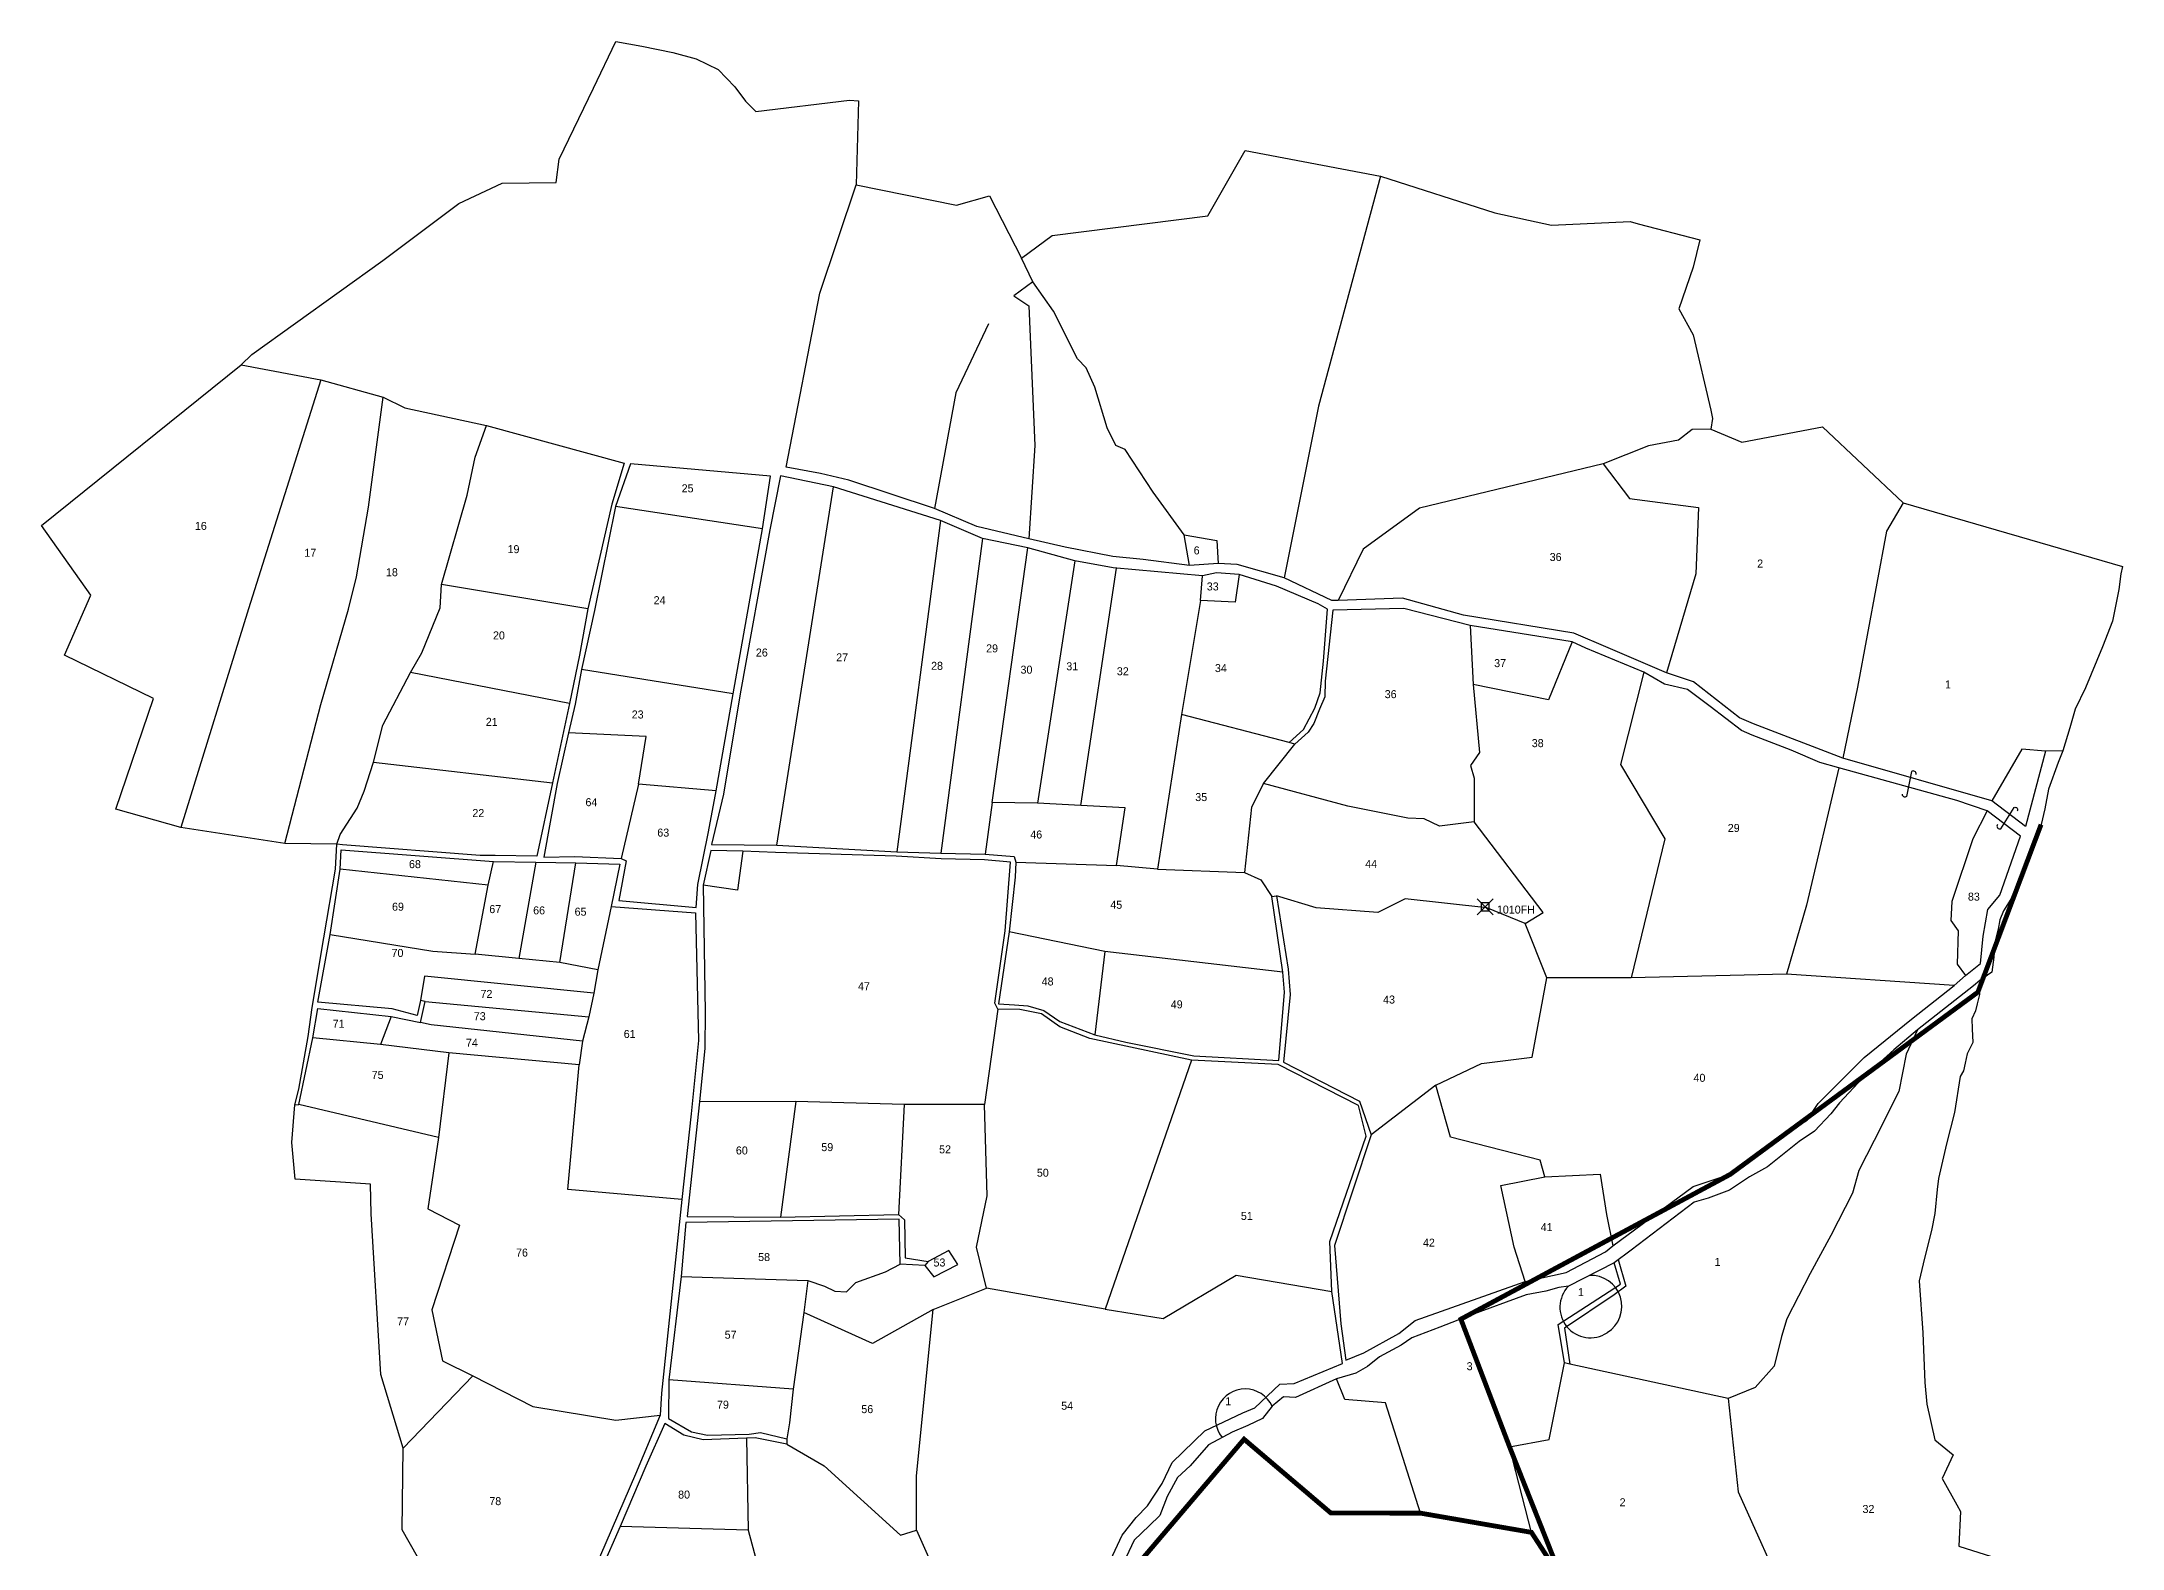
# Model space of a CAD drawing. Header units: inches. Extents: x 149135 to 154865, y 177681 to 183856.
# Drawn here: x 150789 to 152089, y 182915 to 183856 of the extents above; entities that cross this region are included whole.
import ezdxf

# ---------------------------------------------------------------- set-up
doc = ezdxf.new("R2010")
doc.units = ezdxf.units.IN
doc.header["$MEASUREMENT"] = 0
doc.header["$PDMODE"] = 67
doc.header["$PDSIZE"] = 5
for name, color, linetype in [('BORDER-B', 3, 'CONTINUOUS'), ('Layer1', 4, 'CONTINUOUS'), ('LINK', 4, 'CONTINUOUS'), ('NO', 1, 'CONTINUOUS'), ('PARCEL', 6, 'CONTINUOUS'), ('ROAD', 2, 'CONTINUOUS'), ('TRIG-P', 2, 'CONTINUOUS'), ('TRIG-T', 1, 'CONTINUOUS')]:
    doc.layers.add(name, color=color, linetype=linetype)

msp = doc.modelspace()

# ---------------------------------------------------------------- linework, layer by layer
at = {"layer": 'BORDER-B'}
for points in [[(151077.6, 182814.6), (151014.2, 182926.5), (151014.8, 182977.4), (151000.8, 183023.5), (150994.8, 183124), (150994.4, 183142.4), (150947.3, 183145.6), (150945.1, 183168.5), (150947, 183192.1), (150949.6, 183201.9), (150955.3, 183234.7), (150957.8, 183252.8), (150965.2, 183296.4), (150972.5, 183339.3), (150973.3, 183354.8), (150940.9, 183355.2), (150875.9, 183365.3), (150835.2, 183376.8), (150858.8, 183445.8), (150803.1, 183472.9), (150819.6, 183510.4), (150788.8, 183553.9), (150913.6, 183654.4), (150920.2, 183660.8), (151002, 183719.6), (151049.6, 183755.1), (151076.7, 183767.9), (151110.4, 183768.2), (151112.3, 183782.8), (151133.7, 183827.3), (151147.7, 183856.3), (151163.9, 183853.4), (151183.3, 183849.6), (151197.9, 183845.5), (151211.6, 183838.8), (151222.1, 183828), (151228.8, 183819.1), (151235.2, 183812.7), (151293.7, 183819.7), (151299.4, 183819.3), (151297.8, 183766.9), (151360.5, 183754.1), (151381.2, 183759.9), (151401.2, 183721.1), (151420.3, 183735.1), (151517.7, 183747.5), (151540.9, 183788.2), (151625.6, 183772.3), (151697.1, 183749.4), (151732.5, 183741.7), (151781.5, 183744), (151786.6, 183742.4), (151825.1, 183732.5), (151820.9, 183715.3), (151812, 183689.3), (151820.9, 183673), (151832.1, 183626), (151833, 183620.9), (151832.1, 183614.2), (151851.3, 183606), (151901.9, 183615.6), (151952.2, 183568.2), (152089.2, 183528.4)], [(152089.2, 183528.4), (152088.2, 183523.7), (152087.1, 183514), (152083.1, 183494.2), (152076.8, 183478.2), (152066.1, 183452.6), (152059.8, 183439.3), (152056.4, 183427.5), (152052, 183413.1), (152049.1, 183405.8), (152043.1, 183389.3), (152040.7, 183377), (152038.4, 183367.1), (152031.3, 183349.6), (152024, 183332), (152019.5, 183320.5), (152015, 183313.2), (152012.7, 183307.5), (152011.6, 183301.7), (152009.5, 183293.6), (152008.8, 183284.2), (152007.7, 183274.8), (152000.1, 183269.6)], [(152000.1, 183269.6), (151996.1, 183266.4), (151961.1, 183238.8), (151946.4, 183226.3), (151927, 183208.9), (151912.4, 183193.3), (151907, 183186.3), (151896.8, 183175.5), (151887.3, 183169.1), (151867.5, 183153.2), (151856.1, 183147.1), (151843.7, 183138.6), (151830.3, 183133.8), (151821.7, 183131.2), (151782.2, 183101.3), (151771.7, 183093.4), (151743.1, 183078.8), (151737, 183077.8), (151728.8, 183075.6), (151716.7, 183073.4), (151681.4, 183060.4), (151662.6, 183053), (151645.1, 183046.4), (151638.4, 183041.9), (151625, 183034.6), (151617.4, 183028.6), (151610.1, 183024.4), (151598, 183020.9), (151572.5, 183009.2), (151564.9, 183009.5), (151557.9, 183003.7), (151551.9, 182996.1), (151542.6, 182991.7), (151532.8, 182987.5), (151518.1, 182979.6), (151506.7, 182966.5), (151498.7, 182959.2), (151492.3, 182947.4), (151487.6, 182935.4), (151480.9, 182929), (151471.7, 182920.1), (151466.6, 182909.3)], [(152000.1, 183269.6), (151996.1, 183266.4), (151961.1, 183238.8), (151946.4, 183226.3), (151927, 183208.9), (151912.4, 183193.3), (151907, 183186.3), (151896.8, 183175.5), (151887.3, 183169.1), (151867.5, 183153.2), (151856.1, 183147.1), (151843.7, 183138.6), (151830.3, 183133.8), (151821.7, 183131.2), (151782.2, 183101.3), (151771.7, 183093.4), (151743.1, 183078.8), (151737, 183077.8), (151728.8, 183075.6), (151716.7, 183073.4), (151681.4, 183060.4), (151662.6, 183053), (151645.1, 183046.4), (151638.4, 183041.9), (151625, 183034.6), (151617.4, 183028.6), (151610.1, 183024.4), (151598, 183020.9), (151572.5, 183009.2), (151564.9, 183009.5), (151557.9, 183003.7), (151551.9, 182996.1), (151542.6, 182991.7), (151532.8, 182987.5), (151518.1, 182979.6), (151506.7, 182966.5), (151498.7, 182959.2), (151492.3, 182947.4), (151487.6, 182935.4), (151480.9, 182929), (151471.7, 182920.1), (151466.6, 182909.3)], [(152007.7, 183274.8), (152000.1, 183269.6), (151999.9, 183260.9), (151998.5, 183255.2), (151997.5, 183250.7), (151995.1, 183245.8), (151995.4, 183239.5), (151995.7, 183230.9), (151992.3, 183223.8), (151991, 183218), (151989.9, 183213.3), (151987.8, 183209.7), (151984.4, 183187.2), (151979.2, 183167.6), (151974.2, 183145.9), (151973.4, 183139.1), (151972.1, 183124.2), (151970, 183113.4), (151965.6, 183096.2), (151962.2, 183082.1), (151964.5, 183049.6), (151965.8, 183018.5), (151967.1, 183004.9), (151972.1, 182982.7), (151983.4, 182973.3), (151976.6, 182958.6), (151985.7, 182942.2), (151988.1, 182938), (151987.1, 182916.3), (152007.5, 182909.8)]]:
    msp.add_lwpolyline(points, dxfattribs=at)
at = {"layer": 'Layer1', "const_width": 3}
msp.add_lwpolyline([(151739.3, 182894.9), (151706.2, 182978.4), (151675.8, 183058.1), (151844.2, 183148.6), (151998.9, 183262.4), (152038.4, 183367.1)], dxfattribs=at)
at = {"layer": 'Layer1', "color": 5, "const_width": 3}
msp.add_lwpolyline([(151739.3, 182894.9), (151719.9, 182924.9), (151650.6, 182936.9), (151594.5, 182937), (151540.3, 182983.1), (151395.1, 182812.4), (151459.3, 182747), (151489.2, 182605.8), (151538, 182544), (151617.8, 182544.4), (151621.9, 182416.4), (151621.6, 182305.1)], dxfattribs=at)
at = {"layer": 'LINK'}
for points in [[(151960.4, 183398.5, 0.64932), (151957.4, 183400.3), (151954.4, 183384.7, -0.752853), (151951.8, 183386.2)], [(152011.1, 183367.2, 0.64932), (152013.2, 183364.4), (152021.6, 183377.8, -0.752853), (152023.5, 183375.5)]]:
    msp.add_lwpolyline(points, format="xyb", dxfattribs=at)
at = {"layer": 'PARCEL'}
for points in [[(151625.6, 183772.3), (151586.8, 183628.6), (151565.4, 183521.3)], [(151502.8, 183548.1), (151483.4, 183574.8), (151465.9, 183601.5), (151460.1, 183603.9), (151454.8, 183615), (151447, 183640.3), (151441.7, 183652.4), (151436.3, 183658.2), (151421.3, 183687.8), (151408.2, 183706.2), (151401.2, 183721.1)], [(151408.2, 183706.2), (151396.5, 183697.5), (151405.7, 183691.2), (151409.6, 183603.9), (151405.7, 183545.7)], [(151380.5, 183680), (151360.1, 183636.9), (151346.8, 183564.6)], [(150963.3, 183644.9), (150918, 183502), (150875.9, 183365.3)], [(150940.9, 183355.2), (150963.3, 183442.1), (150980.6, 183501.6), (150985.5, 183522), (150993.1, 183565.5), (151002.2, 183634.2)], [(150973.3, 183354.8), (150975.3, 183360.9), (150986, 183377.3), (150990.4, 183387.9), (150996.2, 183406.1), (151002, 183429.2), (151019.3, 183462.1), (151026.4, 183474.5), (151037.9, 183502.5), (151038.8, 183517.1), (151054.8, 183573), (151059.7, 183596.6), (151066.8, 183616.4)], [(151832.1, 183614.2), (151820.3, 183614), (151811.8, 183607.2), (151793, 183603.8), (151764.7, 183592.5), (151650, 183564.7), (151614.8, 183539.1), (151599.2, 183507.2)], [(151764.7, 183592.5), (151781.1, 183570.9), (151824.3, 183565.2), (151822.6, 183523.8), (151804.4, 183461.9)], [(151248.3, 183354.3), (151283.8, 183578.2)], [(151952.2, 183568.2), (151941.8, 183550.5), (151923.6, 183452.9), (151914.5, 183408.7)], [(151239.3, 183551.9), (151147.5, 183565.9)], [(151350.6, 183557), (151323.2, 183350)], [(151376.8, 183545.9), (151350.8, 183349.3)], [(151506.1, 183529), (151502.8, 183548.1), (151523.2, 183544.7), (151524.2, 183530.3)], [(151382.9, 183380.9), (151405.1, 183540.1)], [(151434.5, 183531.9), (151411.1, 183380.5)], [(151130.1, 183502), (151038.8, 183517.1)], [(151438.2, 183379), (151460.5, 183527.4)], [(151537.3, 183523.3), (151534.8, 183506.1), (151513, 183507.1), (151514.4, 183522.6)], [(151513, 183507.1), (151501.3, 183435.8), (151486.3, 183339.2), (151540.5, 183337.2)], [(151681.6, 183491.4), (151683.5, 183454.6), (151687.5, 183412.1), (151681.8, 183404.1), (151684.1, 183396.2), (151684.1, 183368.9)], [(151745.4, 183481.3), (151730.6, 183445), (151683.5, 183454.6)], [(151221.1, 183448.9), (151126.2, 183464)], [(151118.7, 183442.8), (151019.3, 183462.1)], [(151790.2, 183462.4), (151775.5, 183404.7), (151803.3, 183358.2), (151782.3, 183271.3)], [(151210.3, 183388.1), (151161.8, 183392.4), (151166.7, 183422.1), (151118.1, 183424.5)], [(151568.5, 183418.4), (151501.3, 183435.8)], [(151552.4, 183392.8), (151572.1, 183417.3)], [(152041.1, 183413), (152026.3, 183414.3), (152007.6, 183381.9)], [(150996.2, 183406.1), (151108, 183393.2)], [(151912, 183402.5), (151891.8, 183316.7), (151879.3, 183273.6)], [(151161.8, 183392.4), (151151, 183345.9)], [(151715.9, 183305.4), (151727.2, 183312.2), (151684.1, 183368.9), (151662.5, 183366.1), (151652.8, 183370.6), (151642.6, 183371.2), (151605.2, 183378.6), (151552.4, 183392.8), (151545, 183378), (151540.5, 183337.2), (151550.7, 183332.6), (151557.7, 183322.2)], [(151486.3, 183339.2), (151460.6, 183341.6), (151465.9, 183377.5), (151438.2, 183379), (151411.1, 183380.5), (151382.9, 183380.9), (151378.4, 183348.6)], [(152004.8, 183375.7), (151995.7, 183358.2), (151982.6, 183319), (151982.1, 183307.1), (151986.6, 183300.8), (151986, 183279.9), (151991.2, 183272.9)], [(151227, 183350.4), (151223.7, 183326.1), (151202.3, 183329.3)], [(151067.8, 183329.3), (150975.4, 183339.3)], [(151136.5, 183276.4), (151112.6, 183281), (151087.1, 183283.5), (151059.7, 183286.1), (151067.8, 183329.3), (151071.2, 183344)], [(151097.6, 183343.7), (151087.1, 183283.5)], [(151112.6, 183281), (151122.7, 183343.3)], [(151397.7, 183343.6), (151460.6, 183341.6)], [(151984.1, 183266.6), (151879.3, 183273.6), (151782.3, 183271.3), (151729.5, 183271.3), (151715.9, 183305.4), (151692, 183315), (151640.9, 183320.7), (151623.9, 183312.2), (151585.3, 183315), (151560.6, 183322.5)], [(151144.8, 183315.9), (151136.5, 183276.4), (151133.9, 183261.7), (151130.9, 183246.9), (151126.8, 183231.7), (151124.8, 183217), (151043.4, 183224.6), (151000.7, 183229.7), (150958.3, 183233.8)], [(150969.1, 183298.4), (151033.3, 183288.1), (151059.7, 183286.1)], [(151564.5, 183274.9), (151453.3, 183287.8), (151393.6, 183300)], [(151453.3, 183287.8), (151447, 183235.8)], [(151133.9, 183261.7), (151028.2, 183272.3), (151025.6, 183257.2)], [(151660.1, 183204.3), (151688.7, 183217.8), (151720.4, 183221.7), (151729.5, 183271.3)], [(151028.6, 183256.5), (151130.9, 183246.9)], [(151007.2, 183247.2), (151000.7, 183229.7)], [(151126.8, 183231.7), (151032.2, 183241.9), (151025.6, 183243.5)], [(151386.5, 183251.8), (151378.1, 183192.3)], [(151961.1, 183238.8), (151954.1, 183223.6), (151949.6, 183200.3), (151934.2, 183169.8), (151924.6, 183150.9), (151920.5, 183136.8), (151907.1, 183110.4), (151894, 183086.7), (151879.6, 183058.3), (151876.2, 183047.3), (151871.7, 183028.8), (151859.7, 183015.4), (151842.9, 183008.5), (151744, 183030)], [(151043.4, 183224.6), (151036.8, 183171.7), (150949.6, 183192.3)], [(151189, 183132.9), (151117.6, 183139.2), (151124.8, 183217)], [(151507.5, 183220), (151453.5, 183064.4), (151379.3, 183077.5)], [(151728.2, 183147.1), (151725.4, 183157.5), (151669.4, 183171.8), (151660.1, 183204.3), (151619.7, 183173.2)], [(151345.9, 183064.1), (151379.3, 183077.5), (151373.1, 183103), (151379.7, 183135.1), (151378.1, 183192.3), (151327.9, 183192.3), (151260.2, 183194.2), (151199.9, 183193.8)], [(151260.2, 183194.2), (151250.5, 183121.9)], [(151327.9, 183192.3), (151324.4, 183123.5)], [(151036.8, 183171.7), (151030.2, 183127), (151050, 183116.9), (151032.7, 183064), (151039.4, 183032), (151058.2, 183022.8), (151014.8, 182977.4)], [(151715.9, 183081.7), (151709.2, 183103.1), (151700.7, 183141.7), (151728.2, 183147.1), (151762.9, 183148.6), (151766.8, 183123.5), (151770.8, 183104)], [(151340.8, 183091.7), (151346.4, 183084.5), (151361.5, 183092.2), (151355.7, 183101.1), (151342.9, 183094.1)], [(151267.6, 183082.2), (151278, 183078.7), (151284.6, 183075.6), (151291.9, 183075.2), (151297.7, 183081), (151316.3, 183087.6), (151325.4, 183092.4)], [(151188.5, 183084.7), (151267.6, 183082.2), (151265.2, 183062.2)], [(151453.5, 183064.4), (151489.8, 183058.6), (151535.4, 183085.6), (151595.2, 183075.3)], [(151335.5, 182926.2), (151335.5, 182960.2), (151345.9, 183064.1), (151308.1, 183042.9), (151265.2, 183062.2), (151258.6, 183014.3), (151256.3, 182993.4), (151254.5, 182983.3)], [(151058.2, 183022.8), (151095.8, 183003.5), (151147.6, 182994.9), (151175.3, 182998.1)], [(151842.9, 183008.5), (151849, 182950.3), (151880.6, 182880.3), (151848.3, 182859), (151773.1, 182852.2), (151758.7, 182864.8), (151719.9, 182924.9), (151706.2, 182978.4), (151730.9, 182982.9), (151740.6, 183030.9)], [(151258.6, 183014.3), (151180.8, 183020.1)], [(151719.9, 182924.9), (151650.6, 182936.9), (151628.6, 183005.9), (151603.2, 183007.9), (151598, 183020.9)], [(151229.4, 182983.7), (151230.4, 182926.2), (151150.3, 182928.5)], [(151254.5, 182980), (151277.9, 182966.4), (151325.5, 182923.1), (151335.5, 182926.2), (151374.5, 182838.5), (151401.1, 182823.7)], [(151230.4, 182926.2), (151244.3, 182874.5), (151250.1, 182820.4), (151152.7, 182821.4)]]:
    msp.add_lwpolyline(points, dxfattribs=at)
for centre, radius, start, end in [((151756.7, 183065.5), 19, 135.8645, 303.5451), ((151757.1, 183066.1), 19.3, 301.7095, 93.3772), ((151541, 182995.9), 18.6, 25.0007, 219.0082)]:
    msp.add_arc(centre, radius, start, end, dxfattribs=at)
at = {"layer": 'ROAD'}
for points in [[(152052, 183413.1), (152041.1, 183413), (152028.7, 183365.9), (152007.6, 183381.9), (151914.5, 183408.7), (151858.6, 183430.1), (151849.9, 183433.8), (151821.1, 183456.2), (151804.4, 183461.9), (151767.9, 183477.6), (151746.5, 183486.8), (151677.5, 183497.9), (151639.4, 183508.6), (151599.2, 183507.2), (151595.2, 183507.2), (151565.4, 183521.3), (151535.9, 183529.7), (151524.2, 183530.3), (151506.1, 183529), (151477.3, 183532.7), (151458.3, 183534.7), (151428.5, 183540.4), (151405.7, 183545.7), (151373.3, 183553.3), (151346.8, 183564.6), (151293.3, 183582.4), (151275.5, 183586.4), (151254.1, 183590.4), (151275.2, 183699.1), (151297.8, 183766.9)], [(150913.6, 183654.4), (150963.3, 183644.9), (151002.2, 183634.2), (151015.9, 183627.5), (151066.8, 183616.4), (151152.8, 183593), (151145.1, 183567.2), (151130.1, 183502), (151125, 183472.9), (151118.7, 183442.8), (151108, 183393.2), (151098.3, 183347.4), (151072.2, 183347.7), (151062.8, 183347.7), (150976.8, 183354.4), (150973.3, 183354.8)], [(151244.4, 183584.9), (151156.8, 183592.6), (151147.5, 183565.9), (151134.3, 183500.8), (151126.2, 183464), (151122.3, 183442.3), (151118.1, 183424.5), (151111.1, 183392.8), (151102.6, 183346.7), (151122, 183347.1), (151151, 183345.9), (151154.1, 183344.4), (151149.5, 183319.6), (151197.9, 183315.3), (151199, 183329.7), (151205.6, 183362.6), (151210.3, 183388.1), (151221.1, 183448.9), (151239.3, 183551.9), (151244.4, 183584.9)], [(151603.9, 183032.4), (151615.1, 183037.1), (151637, 183049.1), (151647.3, 183057.3), (151715.9, 183081.7), (151741.7, 183087.3), (151766.1, 183100.2), (151770.8, 183104), (151821, 183140.9), (151844.2, 183148.6), (151875.9, 183170.9), (151883.2, 183176.9), (151892.3, 183182.5), (151899.1, 183192.8), (151927.9, 183221.5), (151957.5, 183245.5), (151984.1, 183266.6), (151991.2, 183272.9), (152000.5, 183280.4), (152002.3, 183297.3), (152005.1, 183314.1), (152012.6, 183323), (152025.5, 183359.9), (152004.8, 183375.7), (151985.8, 183382.1), (151912, 183402.5), (151900.2, 183405.8), (151882.2, 183413.6), (151857.9, 183423), (151851.1, 183425.8), (151831.7, 183440.9), (151817.4, 183451.6), (151803.1, 183454.8), (151790.2, 183462.4), (151754, 183477.4), (151745.4, 183481.3), (151681.6, 183491.4), (151640.1, 183502.2), (151595.7, 183501.1), (151591, 183456.7), (151590.7, 183447), (151587.5, 183439.2), (151583.9, 183430.2), (151580.3, 183424.8), (151572.1, 183417.3), (151568.5, 183418.4), (151577.4, 183426.6), (151584.6, 183439.9), (151587.8, 183449.5), (151590, 183469.2), (151592.5, 183501.8), (151586.7, 183505), (151560.6, 183516.1), (151537.3, 183523.3), (151523, 183524.4), (151514.4, 183522.6), (151458.5, 183527.6), (151434.5, 183531.9), (151405.1, 183540.1), (151376.8, 183545.9), (151350.6, 183557), (151283.8, 183578.2), (151250.5, 183585), (151244, 183551.3), (151225.4, 183448.9), (151215, 183386.2), (151207.5, 183354.7), (151248.3, 183354.3), (151323.2, 183350), (151350.8, 183349.3), (151378.4, 183348.6), (151396.6, 183347.2), (151397.7, 183343.6), (151397.3, 183334.3), (151393.6, 183300), (151386.8, 183255.2), (151396.9, 183254.5), (151405.1, 183253.8), (151415.1, 183250.9), (151425.2, 183244.1), (151447, 183235.8), (151466.4, 183231.2), (151509, 183222.6), (151562, 183219.7), (151565.6, 183262.4), (151564.5, 183274.9), (151557.7, 183322.2), (151560.6, 183322.5), (151567.8, 183276.7), (151569.2, 183260.9), (151564.9, 183218.7), (151612.5, 183194.3), (151619.7, 183173.2), (151596.8, 183104.1), (151600.8, 183055.2), (151603.9, 183032.4)], [(150947, 183192.1), (150949.6, 183192.3), (150958.3, 183233.8), (150961.4, 183252.2), (151007.2, 183247.2), (151025.6, 183243.5), (151028.6, 183256.5), (151025.6, 183257.2), (151023.6, 183247.8), (151007.9, 183251.9), (150961.4, 183256.2), (150969.1, 183298.4), (150975.4, 183339.3), (150976.1, 183351.4), (151071.2, 183344), (151097.6, 183343.7), (151122.7, 183343.3), (151150.2, 183342.3), (151144.8, 183315.9), (151197.4, 183311.9), (151199.4, 183232.2), (151194.7, 183186.4), (151189, 183132.9), (151176.3, 183011.8), (151175.3, 182998.1), (151159.9, 182961.2), (151134.1, 182901.4)], [(151455.4, 182904.4), (151464.1, 182923.1), (151472.8, 182934.1), (151480, 182941.4), (151489.1, 182955.5), (151495.4, 182968.5), (151515.8, 182988.3), (151539.6, 182999.6), (151547, 183002.6), (151562.7, 183017.4), (151571.7, 183018), (151601.9, 183030.4), (151595.2, 183075.3), (151593.8, 183106.7), (151616.6, 183172.5), (151611.9, 183191.6), (151561.7, 183217.3), (151507.5, 183220), (151443.9, 183233.4), (151425.1, 183240.7), (151413.6, 183248.8), (151400.2, 183251.5), (151386.5, 183251.8), (151384.5, 183255.5), (151390.9, 183300.7), (151394.4, 183343.7), (151378, 183345), (151350.9, 183345.7), (151322.8, 183347.3), (151247.5, 183349.7), (151227, 183350.4), (151207, 183351), (151202.3, 183329.3), (151203.6, 183250), (151203.3, 183227.5), (151199.9, 183193.8), (151192.2, 183122.2), (151250.5, 183121.9), (151324.4, 183123.5), (151328.1, 183120.2), (151328.5, 183096.4), (151342.9, 183094.1), (151340.8, 183091.7), (151325.4, 183092.4), (151324.8, 183120.5), (151191.5, 183118.5), (151188.5, 183084.7), (151180.8, 183020.1), (151180.5, 182996), (151194.9, 182987.7), (151204.9, 182985.7), (151231, 182986.3), (151238.1, 182987.3), (151254.5, 182983.3), (151254.5, 182980), (151234.7, 182984), (151229.4, 182983.7), (151202.3, 182982.7), (151190.2, 182985.7), (151178.2, 182993), (151166.4, 182966.3), (151150.3, 182928.5), (151138.6, 182901.4)], [(151774.2, 183095.3), (151778.9, 183078.8), (151771.5, 183073.2), (151740.6, 183052.5), (151744, 183030), (151740.6, 183030.9), (151736.6, 183054.7), (151775.5, 183080), (151771.7, 183093.4)]]:
    msp.add_lwpolyline(points, dxfattribs=at)
at = {"layer": 'TRIG-P'}
msp.add_point((151691, 183315.8), dxfattribs=at)

# ---------------------------------------------------------------- texts
at = {"layer": 'NO'}
for s, p in [('25', (151188.8, 183574.7)), ('16', (150884.6, 183551.2)), ('19', (151080, 183536.7)), ('17', (150953, 183534.4)), ('6', (151508.8, 183535.9)), ('36', (151731.3, 183531.8)), ('2', (151861, 183527.7)), ('18', (151004, 183522.3)), ('33', (151517, 183513.4)), ('24', (151171.3, 183504.8)), ('20', (151070.9, 183482.8)), ('26', (151235.2, 183472.1)), ('29', (151379.1, 183474.7)), ('27', (151285.4, 183469.1)), ('28', (151344.7, 183463.8)), ('30', (151400.6, 183461.4)), ('31', (151429.2, 183463.5)), ('32', (151460.8, 183460.4)), ('34', (151522.1, 183462.4)), ('37', (151696.6, 183465.5)), ('36', (151628.2, 183446.1)), ('1', (151978.4, 183452.2)), ('23', (151157.6, 183433.4)), ('21', (151066.4, 183428.8)), ('38', (151720.1, 183415.5)), ('35', (151509.8, 183381.8)), ('22', (151058, 183371.8)), ('64', (151128.7, 183378.6)), ('63', (151173.6, 183359.6)), ('46', (151406.7, 183358.4)), ('29', (151842.6, 183362.5)), ('68', (151018.4, 183339.9)), ('44', (151616, 183340)), ('83', (151992.7, 183319.6)), ('69', (151007.8, 183313.3)), ('67', (151068.6, 183311.8)), ('66', (151096, 183311)), ('65', (151121.9, 183310.2)), ('45', (151456.7, 183314.5)), ('70', (151007.5, 183284.4)), ('47', (151299, 183263.6)), ('48', (151413.8, 183266.6)), ('72', (151063.1, 183258.8)), ('49', (151494.5, 183252.3)), ('43', (151627.2, 183255.3)), ('71', (150970.7, 183240.2)), ('73', (151058.9, 183244.9)), ('74', (151054, 183228.3)), ('61', (151152.6, 183233.8)), ('75', (150995.1, 183208.2)), ('40', (151821.2, 183206.4)), ('60', (151222.7, 183161)), ('59', (151276.1, 183163.1)), ('52', (151349.7, 183161.7)), ('50', (151410.8, 183147.1)), ('51', (151538.3, 183120.1)), ('41', (151725.7, 183113.1)), ('76', (151085.3, 183097.2)), ('58', (151236.6, 183094.4)), ('42', (151652.1, 183103.4)), ('53', (151346.2, 183091)), ('1', (151834.4, 183091.4)), ('1', (151749, 183072.5)), ('77', (151011, 183054.2)), ('57', (151215.7, 183045.9)), ('3', (151679.4, 183026.2)), ('1', (151528.6, 183004.3)), ('79', (151210.9, 183002.2)), ('56', (151301.1, 182999.4)), ('54', (151426, 183001.5)), ('78', (151068.6, 182941.9)), ('80', (151186.6, 182946)), ('2', (151775, 182941.2)), ('32', (151926.8, 182937))]:
    msp.add_text(s, height=5, dxfattribs=at).set_placement(p)
at = {"layer": 'TRIG-T'}
msp.add_text('1010FH', height=5, dxfattribs=at).set_placement((151698.3, 183311.5))

doc.saveas('drawing.dxf')
